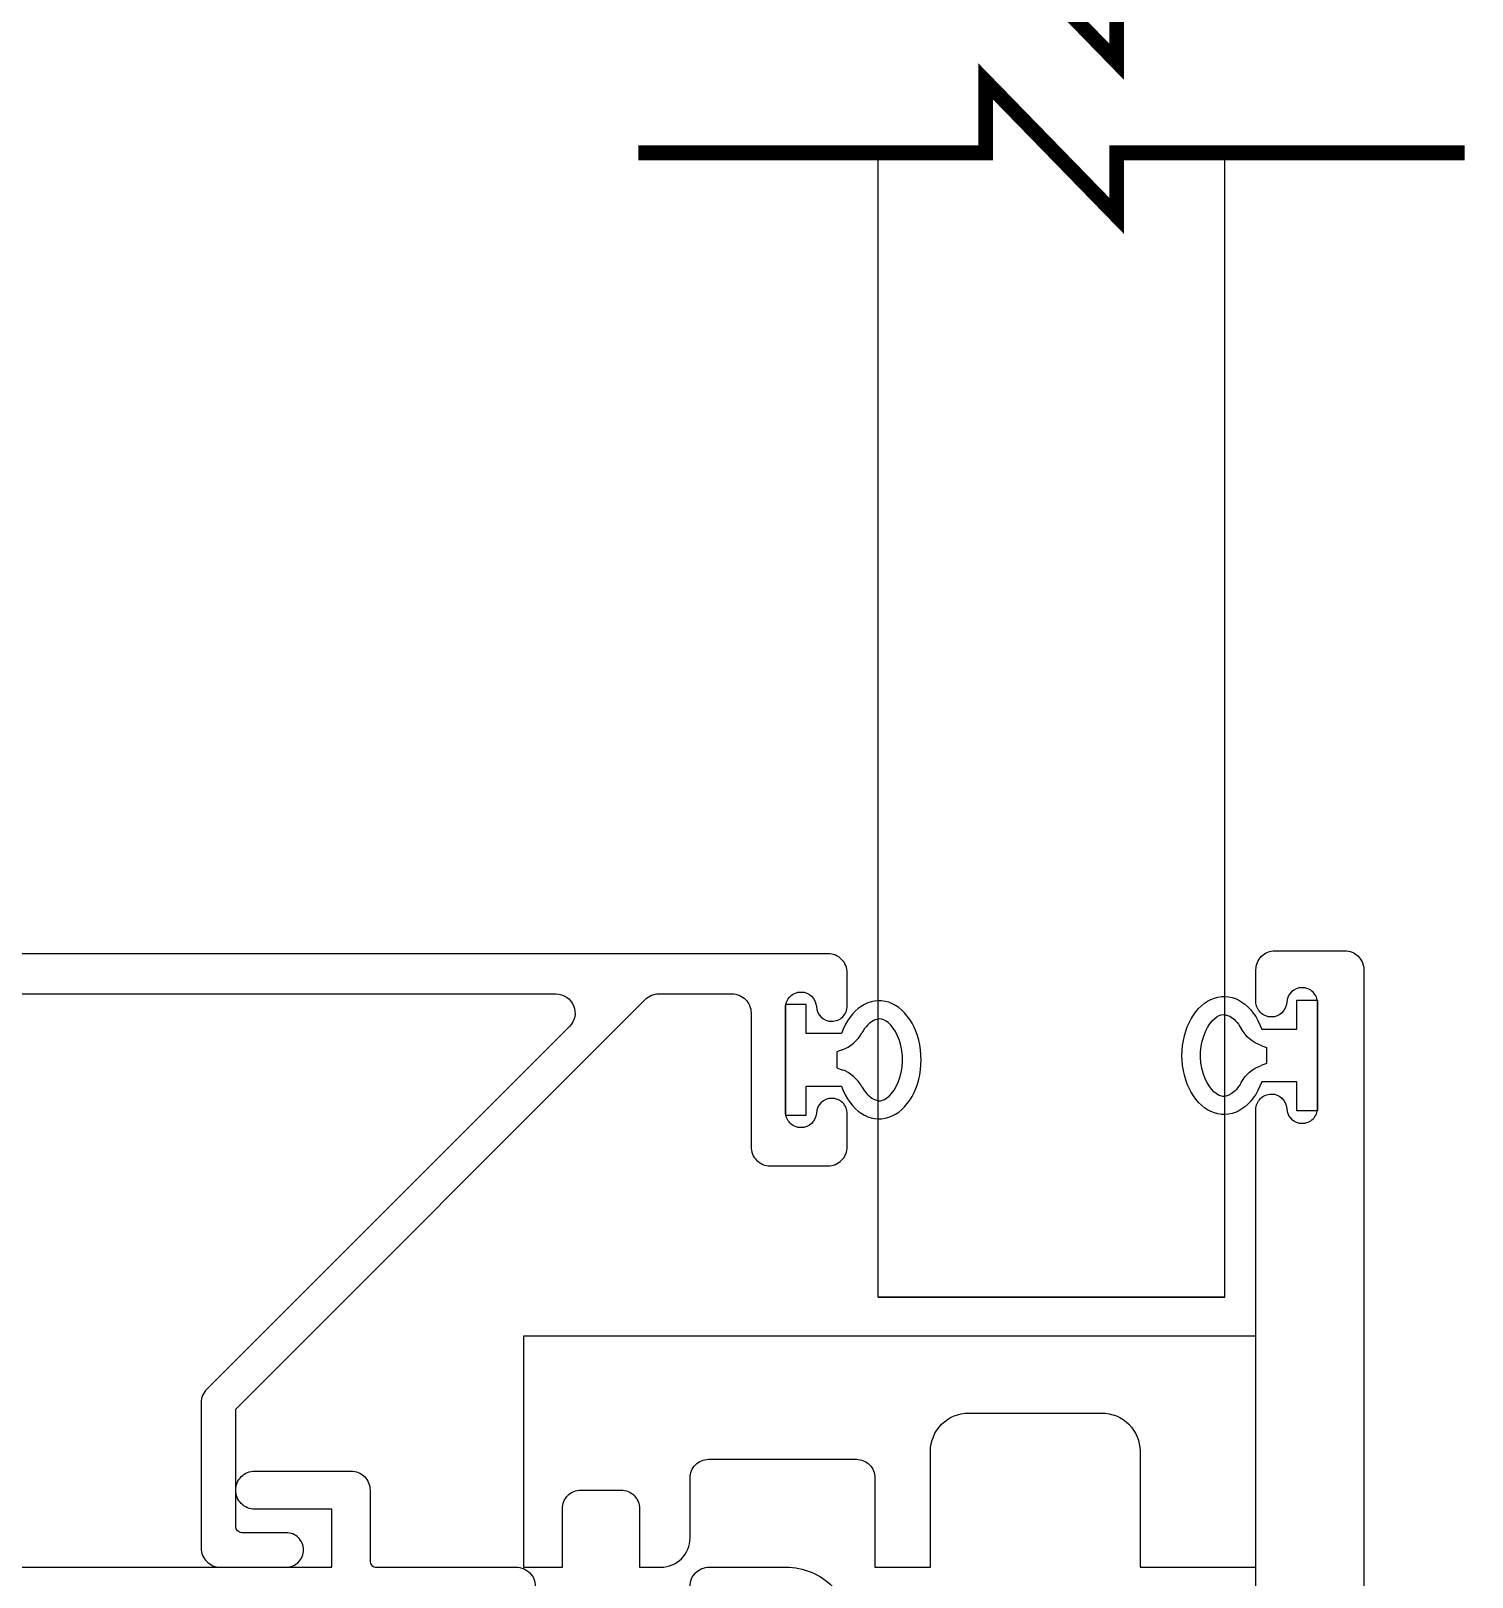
# Model space of a CAD drawing. Extents: x -23 to 190, y -172 to 85.
# Drawn here: x 8.7 to 11.038, y 65.559 to 68.067 of the extents above; entities that cross this region are included whole.
import ezdxf

# ---------------------------------------------------------------- set-up
doc = ezdxf.new("R2010")
doc.units = 0
doc.header["$MEASUREMENT"] = 0
doc.layers.get('0').update_dxf_attribs({"linetype": 'CONTINUOUS'})
for name, color, linetype in [('Ballons', 7, 'CONTINUOUS'), ('FRAME', 1, 'CONTINUOUS'), ('GLASS', 7, 'CONTINUOUS'), ('PROFILE NUMBER', 150, 'CONTINUOUS'), ('SETTING_BLOCK', 4, 'CONTINUOUS'), ('TEXT', 7, 'CONTINUOUS')]:
    doc.layers.add(name, color=color, linetype=linetype)

# ---------------------------------------------------------------- blocks, each defined once
blk = doc.blocks.new('3806 MULLION')
h = blk.add_hatch()
h.set_pattern_fill('ANSI32', color=256, scale=0.25, style=0)
h.set_pattern_definition([(45, (-1.96831, -4.979215), (-0.0662913, 0.0662913), []), (45, (-1.92411, -4.979215), (-0.0662913, 0.0662913), [])])
h.paths.add_polyline_path([(-1.369, 0.0935, -0.414214), (-1.394, 0.1185), (-1.394, 0.1335, 0.414214), (-1.404, 0.1435), (-1.5, 0.1435, 0.414214), (-1.531, 0.1125), (-1.531, -0.1125, 0.414214), (-1.5, -0.1435), (-1.404, -0.1435, 0.414214), (-1.394, -0.1335), (-1.394, -0.1185, -0.414214), (-1.369, -0.0935, -0.414214), (-1.344, -0.1185), (-1.093, -0.1185, -0.414214), (-1.068, -0.0935, -0.414214), (-1.043, -0.1185), (-1.043, -0.1335, 0.414214), (-1.033, -0.1435), (-0.937, -0.1435, 0.414214), (-0.906, -0.1125), (-0.906, 0.1125, 0.414214), (-0.937, 0.1435), (-1.033, 0.1435, 0.414214), (-1.043, 0.1335), (-1.043, 0.1185, -0.414214), (-1.068, 0.0935, -0.414214), (-1.093, 0.1185), (-1.093, 0.1875, -0.275826), (-1.344, 0.1875), (-1.344, 0.1185, -0.414214)])
for p, q in [((-1.344, -0.1185), (-1.093, -0.1185)), ((-1.344, -0.2035), (-1.344, -0.1335))]:
    blk.add_line(p, q)
for points in [[(-1.093, -0.1335), (-1.093, -0.1185, -0.414214), (-1.068, -0.0935, -0.414214), (-1.043, -0.1185), (-1.043, -0.1335, 0.414214), (-1.033, -0.1435), (-0.937, -0.1435, 0.414214), (-0.906, -0.1125), (-0.906, 0.1125, 0.414214), (-0.937, 0.1435), (-1.033, 0.1435, 0.414214), (-1.043, 0.1335), (-1.043, 0.1185, -0.414214), (-1.068, 0.0935, -0.414214), (-1.093, 0.1185), (-1.093, 0.1875, -0.414214), (-1.062, 0.2185), (-0.937, 0.2185, -0.414214), (-0.831, 0.1125), (-0.831, -0.0625, 0.414214), (-0.8, -0.0935), (-0.7382, -0.0935, 0.517938), (-0.709, -0.0521, -0.42659), (-0.6079, 0.1491, -0.510157), (-0.56, 0.1131), (-0.56, 0.112, -0.323599), (-0.5861, 0.0773, 2.284894), (-0.483, 0.0178, -0.323599), (-0.466, 0.0577), (-0.4651, 0.0583, -0.510157), (-0.4099, 0.0348, -0.142368), (-0.415, -0.0521, 0.517938), (-0.3858, -0.0935), (-0.175, -0.0935), (-0.175, 0.9095), (-0.175, 0.961, -0.414214), (-0.15, 0.986, -0.399638), (-0.125, 0.9623, 0.399638), (-0.1001, 0.9385), (-0.1, 0.9385, 0.414214), (-0.075, 0.9635), (-0.075, 1.1335, 0.414214), (-0.1, 1.1585), (-0.1001, 1.1585, 0.399638), (-0.125, 1.1347, -0.399638), (-0.15, 1.111), (-0.15, 1.111, -0.414214), (-0.175, 1.136), (-0.175, 1.1875, -0.414214), (-0.144, 1.2185), (-0.031, 1.2185, -0.414214), (0, 1.1875), (0, 0), (0, -1.1875, -0.414214), (-0.031, -1.2185), (-0.144, -1.2185, -0.414214), (-0.175, -1.1875), (-0.175, -1.136, -0.414214), (-0.15, -1.111), (-0.15, -1.111, -0.399638), (-0.125, -1.1347, 0.399638), (-0.1001, -1.1585), (-0.1, -1.1585, 0.414214), (-0.075, -1.1335), (-0.075, -0.9635, 0.414214), (-0.1, -0.9385), (-0.1001, -0.9385, 0.399638), (-0.125, -0.9622, -0.399638), (-0.15, -0.986, -0.414214), (-0.175, -0.961), (-0.175, -0.9095), (-0.175, -0.2185), (-1.078, -0.2185), (-1.093, -0.2035)], [(-3.625, -0.1435, -0.414214), (-3.656, -0.1125), (-3.656, 0.1125, -0.414214), (-3.625, 0.1435), (-1.637, 0.1435, -0.414214), (-1.606, 0.1125), (-1.606, -0.1125, -0.414214), (-1.637, -0.1435)]]:
    blk.add_lwpolyline(points, format="xyb", close=True)
blk.add_lwpolyline([(-1.344, -0.2035), (-1.359, -0.2185), (-1.612, -0.2185), (-1.612, -0.3435, -0.414214), (-1.643, -0.3745), (-1.799, -0.3745, -0.414214), (-1.83, -0.3435, -0.414214), (-1.799, -0.3125), (-1.674, -0.3125), (-1.674, -0.2185), (-3.625, -0.2185, -0.414214), (-3.731, -0.1125), (-3.731, -0.0685, 0.414214), (-3.762, -0.0375), (-3.764, -0.0375, 0.308174), (-3.7928, -0.0571, -0.627979), (-4.0731, -0.078, 0.267949), (-4.0999, -0.0625), (-4.39, -0.0625, 0.414214), (-4.4, -0.0725), (-4.4, -0.3696, -0.237131), (-4.4125, -0.3945, 0.457629), (-4.4159, -0.4413), (-4.3459, -0.5114, -0.668179), (-4.36, -0.5455), (-4.49, -0.5455, -0.414214), (-4.5, -0.5355), (-4.5, 0), (-4.5, 0.5355, -0.414214), (-4.49, 0.5455), (-4.36, 0.5455, -0.668179), (-4.3459, 0.5114), (-4.4159, 0.4413, 0.457629), (-4.4125, 0.3945, -0.237131), (-4.4, 0.3696), (-4.4, 0.0725, 0.414214), (-4.39, 0.0625), (-4.0455, 0.0625, -0.500407), (-4.0157, 0.0228, 2.386509), (-3.9139, 0.0773, -0.326072), (-3.94, 0.1131, -0.502305), (-3.8917, 0.149, -0.227368), (-3.7928, 0.0571, 0.308174), (-3.764, 0.0375), (-3.762, 0.0375, 0.414214), (-3.731, 0.0685), (-3.731, 0.1125, -0.414214), (-3.625, 0.2185), (-1.674, 0.2185), (-1.674, 0.3125), (-1.799, 0.3125, -0.414214), (-1.83, 0.3435, -0.414214), (-1.799, 0.3745), (-1.643, 0.3745, -0.414214), (-1.612, 0.3435), (-1.612, 0.2285, 0.414214), (-1.602, 0.2185), (-1.375, 0.2185, -0.414214), (-1.344, 0.1875), (-1.344, 0.1185, -0.414214), (-1.369, 0.0935, -0.414214), (-1.394, 0.1185), (-1.394, 0.1335, 0.414214), (-1.404, 0.1435), (-1.5, 0.1435, 0.414214), (-1.531, 0.1125), (-1.531, -0.1125, 0.414214), (-1.5, -0.1435), (-1.404, -0.1435, 0.414214), (-1.394, -0.1335), (-1.394, -0.1185, -0.414214), (-1.369, -0.0935, -0.414214), (-1.344, -0.1185), (-1.344, -0.1335)], format="xyb")
blk.add_arc((-1.2185, 0.3977), 0.2448, 239.1595, 300.8405)
blk = doc.blocks.new('*U144')
at = {"layer": 'PROFILE NUMBER', "color": 5}
for p, q in [((-0.0161, 0.0916), (-0.013, 0.083)), ((-0.013, 0.083), (0.013, 0.083)), ((0.013, 0.083), (0.0161, 0.0915))]:
    blk.add_line(p, q, dxfattribs=at)
blk.add_lwpolyline([(-0.0427, 0.0907), (-0.0427, 0.0335), (-0.09, 0.0335), (-0.09, 0), (0.09, 0), (0.09, 0.0335), (0.0427, 0.0335), (0.0427, 0.0907)], dxfattribs=at)
for centre, start, end in [((-0.0725, 0.0712), 19.8289, 61.175), ((0.0725, 0.0712), 118.7633, 160.1945)]:
    blk.add_arc(centre, 0.06, start, end, dxfattribs=at)
blk.add_ellipse((0, 0.1517), major_axis=(-0.0958, 0), ratio=0.712114, start_param=2.033109, end_param=7.391692, dxfattribs=at)
blk.add_open_spline([(0.0437, 0.1238), (0.0526, 0.1287), (0.0589, 0.1347), (0.0685, 0.1503), (0.0681, 0.1574), (0.0493, 0.1788), (0.027, 0.1893), (-0.0212, 0.1906), (-0.0451, 0.1815), (-0.0674, 0.16), (-0.0684, 0.1523), (-0.0607, 0.1366), (-0.0538, 0.1294), (-0.0436, 0.1238)], degree=3, knots=[2.2211, 2.2211, 2.2211, 2.2211, 2.727733, 2.727733, 3.7005, 3.7005, 4.673268, 4.673268, 5.646035, 5.646035, 6.618803, 6.618803, 7.203997, 7.203997, 7.203997, 7.203997], dxfattribs=at)

msp = doc.modelspace()

# ---------------------------------------------------------------- linework, layer by layer
at = {"layer": 'Ballons'}
for p, q in [((10.0748, 66.0129), (10.0748, 67.8692)), ((10.6373, 66.0129), (10.6373, 67.8692))]:
    msp.add_line(p, q, dxfattribs=at)
at = {"layer": 'FRAME'}
msp.add_lwpolyline([(8.0115, 66.5049), (9.5519, 66.5049, -0.668179), (9.5739, 66.4519), (8.9856, 65.8637, 0.198912), (8.9765, 65.8417), (8.9765, 65.6059, 0.414214), (9.0075, 65.5749), (9.1145, 65.5749, 0.414214), (9.1425, 65.6029, 0.414214), (9.1145, 65.6309), (9.0425, 65.6309, -0.414214), (9.0325, 65.6409), (9.0325, 65.8314), (9.6969, 66.4958, -0.198912), (9.7188, 66.5049), (9.8375, 66.5049, -0.414214), (9.8685, 66.4739), (9.8685, 66.2569, 0.414214), (9.8995, 66.2259), (9.9935, 66.2259, 0.414214), (10.0245, 66.2569), (10.0245, 66.3104, 0.414214), (9.9995, 66.3354, 0.399638), (9.9745, 66.3116, -0.400364), (9.9495, 66.2879, -0.414214), (9.9245, 66.3129), (9.9245, 66.4829, -0.414214), (9.9495, 66.5079), (9.9496, 66.5079, -0.399638), (9.9745, 66.4841, 0.399638), (9.9995, 66.4604, 0.414214), (10.0245, 66.4854), (10.0245, 66.5389, 0.414214), (9.9935, 66.5699), (6.3725, 66.5699, 0.414214)], format="xyb", dxfattribs=at)
at = {"layer": 'GLASS'}
for p, q in [((10.0748, 66.0129), (10.6373, 66.0129)), ((10.6362, 66.0129), (10.0748, 66.0129))]:
    msp.add_line(p, q, dxfattribs=at)
at = {"layer": 'GLASS', "const_width": 0.024}
for points in [[(9.6859, 68.1192), (10.2492, 68.1192), (10.2492, 68.2349), (10.4617, 68.0167), (10.4617, 68.1192), (11.0261, 68.1192)], [(9.6859, 67.8692), (10.2492, 67.8692), (10.2492, 67.9849), (10.4617, 67.7667), (10.4617, 67.8692), (11.0261, 67.8692)]]:
    msp.add_lwpolyline(points, dxfattribs=at)
at = {"layer": 'SETTING_BLOCK', "color": 7}
msp.add_lwpolyline([(9.7695, 65.6219), (9.7695, 65.7199, -0.414214), (9.7995, 65.7499), (10.0395, 65.7499, -0.414214), (10.0695, 65.7199), (10.0695, 65.5749), (10.1595, 65.5749), (10.1595, 65.7629, -0.414214), (10.2215, 65.8249), (10.4375, 65.8249, -0.414214), (10.4995, 65.7629), (10.4995, 65.5749), (10.6875, 65.5749), (10.6875, 65.9499), (9.4995, 65.9499), (9.4995, 65.5749), (9.5625, 65.5749), (9.5625, 65.6699, -0.414214), (9.5925, 65.6999), (9.6575, 65.6999, -0.414214), (9.6875, 65.6699), (9.6875, 65.5749), (9.7225, 65.5749, 0.414214)], format="xyb", close=True, dxfattribs=at)

# ---------------------------------------------------------------- block references
at = {"layer": 'FRAME'}
msp.add_blockref('3806 MULLION', (10.8625, 65.3564), dxfattribs=at)
at = {"layer": 'TEXT', "rotation": 270}
msp.add_blockref('*U144', (9.9245, 66.3979), dxfattribs=at)
at = {"layer": 'TEXT', "xscale": -1, "rotation": 90}
msp.add_blockref('*U144', (10.7875, 66.4049), dxfattribs=at)

doc.saveas('drawing.dxf')
